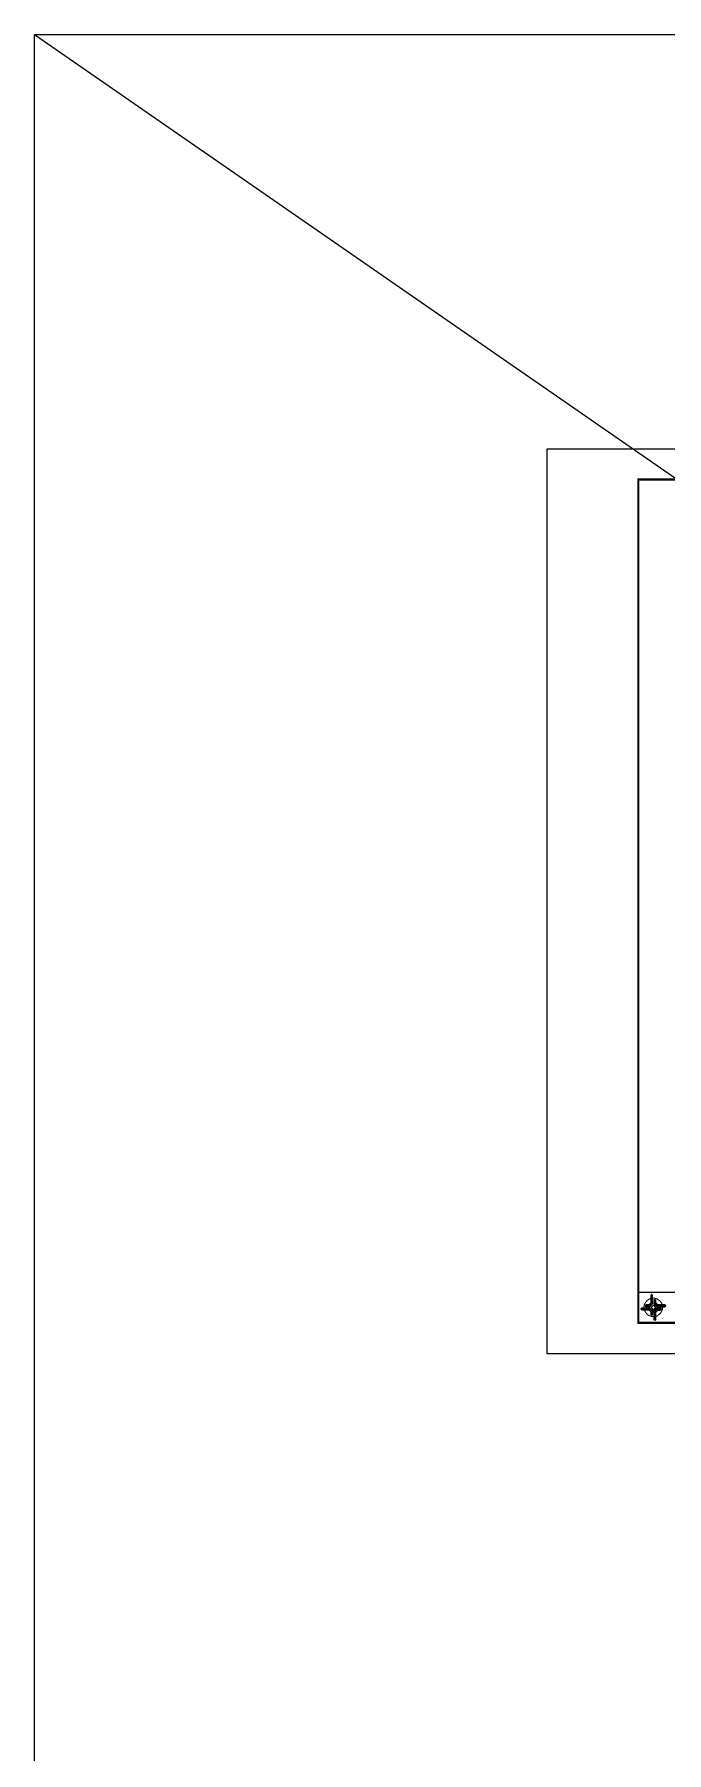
# Model space of a CAD drawing. Extents: x 9922 to 15217, y 1175 to 2938.
# Drawn here: x 9922 to 10129, y 1763 to 2327 of the extents above; entities that cross this region are included whole.
import ezdxf

# ---------------------------------------------------------------- set-up
doc = ezdxf.new("R2010")
doc.units = 0
doc.header["$LTSCALE"] = 5
doc.layers.get('0').update_dxf_attribs({"linetype": 'CONTINUOUS'})
doc.layers.add('2', color=7, linetype='CONTINUOUS')
doc.layers.add('图框', color=7, linetype='CONTINUOUS')

# ---------------------------------------------------------------- blocks, each defined once
blk = doc.blocks.new('tb')
at = {"lineweight": -3}
h = blk.add_hatch(color=256, dxfattribs=at)
h.paths.add_polyline_path([(-1.23, -0.13), (-3.78, -0.14), (-4.14, -0.41), (-1.4, -0.44), (-0.56, -1.24), (-0.54, -2.62), (-0.27, -2.2), (-0.26, -1.06)])
h.paths.add_polyline_path([(0.13, -1.08), (0.14, -3.86), (0.41, -4.26), (0.44, -1.24), (1.25, -0.43), (2.66, -0.43), (2.26, -0.16), (1.07, -0.15)])
h.paths.add_polyline_path([(1.08, 0.3), (3.62, 0.3), (4.02, 0.56), (1.25, 0.57), (0.43, 1.39), (0.43, 2.8), (0.16, 2.41), (0.15, 1.24)])
h.paths.add_polyline_path([(-0.28, 1.21), (-0.28, 3.99), (-0.56, 4.39), (-0.57, 1.41), (-1.38, 0.6), (-2.74, 0.56), (-2.33, 0.3), (-1.2, 0.29)])
for p, q in [((-1.38, 0.6), (-2.74, 0.56)), ((-0.57, 1.41), (-1.38, 0.6)), ((-0.56, 4.39), (-0.57, 1.41)), ((0.43, 2.8), (0.43, 1.39)), ((0.43, 1.39), (1.25, 0.57)), ((1.25, 0.57), (4.02, 0.56)), ((-4.14, -0.41), (-1.4, -0.44)), ((-1.4, -0.44), (-0.56, -1.24)), ((-0.56, -1.24), (-0.54, -2.62)), ((0.41, -4.26), (0.44, -1.24)), ((0.44, -1.24), (1.25, -0.43)), ((1.25, -0.43), (2.66, -0.43))]:
    blk.add_line(p, q, dxfattribs=at)
at = {"lineweight": -3, "const_width": 0.35, "flags": 128}
for points in [[(-0.9, 3.02, 0.324167), (-3.16, -0.14)], [(2.88, 0.92, 0.324403), (-0.24, 3.15)], [(0.75, -2.86, 0.325418), (3.02, 0.26)], [(-2.98, -0.76, 0.322976), (0.14, -2.98)]]:
    blk.add_lwpolyline(points, format="xyb", dxfattribs=at)
at = {"lineweight": -3, "flags": 128}
for points in [[(-0.9, 3.99), (-0.9, 1.58), (-1.53, 0.91), (-2.34, 0.91), (-2.74, 0.56), (-2.33, 0.3), (-1.2, 0.29), (-0.28, 1.21), (-0.28, 3.99), (-0.56, 4.39)], [(-0.04, 0.77), (0.68, 0.04), (-0.04, -0.69), (-0.77, 0.05)], [(3.62, 0.92), (1.43, 0.92), (0.77, 1.54), (0.77, 2.38), (0.43, 2.8), (0.16, 2.41), (0.15, 1.24), (1.08, 0.3), (3.62, 0.3), (4.02, 0.56)], [(-3.73, -0.76), (-1.54, -0.76), (-0.89, -1.39), (-0.89, -2.21), (-0.54, -2.62), (-0.27, -2.2), (-0.26, -1.06), (-1.23, -0.13), (-3.78, -0.14), (-4.14, -0.41)], [(0.75, -3.85), (0.75, -1.43), (1.4, -0.78), (2.26, -0.78), (2.66, -0.43), (2.26, -0.16), (1.07, -0.15), (0.13, -1.08), (0.14, -3.86), (0.41, -4.26)]]:
    blk.add_lwpolyline(points, close=True, dxfattribs=at)
blk = doc.blocks.new('123')
at = {"layer": '图框'}
blk.add_lwpolyline([(10930.16, 1893.64), (10930.16, 2190.64), (10510.16, 2190.64), (10510.16, 1893.64)], close=True, dxfattribs=at)

msp = doc.modelspace()

# ---------------------------------------------------------------- linework, layer by layer
at = {"layer": '2', "linetype": 'Continuous'}
msp.add_line((9921.76858, 2326.83981), (11551.9189, 1198.16023), dxfattribs=at)
msp.add_lwpolyline([(9921.76858, 2326.83981), (11551.9189, 2326.83981), (11551.9189, 1198.16023), (9921.76858, 1198.16023)], close=True, dxfattribs=at)
at = {"layer": '图框'}
for points, const_width in [([(10500.15521, 2180.64391), (10120.15521, 2180.64391), (10120.15521, 1903.64391), (10500.15521, 1903.64391), (10500.15521, 2180.64391)], 0.7), ([(10120.15521, 1913.64391), (10500.15521, 1913.64391)], 0.4)]:
    msp.add_lwpolyline(points, dxfattribs=dict(at, const_width=const_width))

# ---------------------------------------------------------------- block references
at = {"layer": '2', "linetype": 'Continuous'}
msp.add_blockref('123', (-420, 0), dxfattribs=at)
at = {"layer": '图框', "lineweight": -3}
msp.add_blockref('tb', (10125.15094, 1908.64925), dxfattribs=at)

doc.saveas('drawing.dxf')
